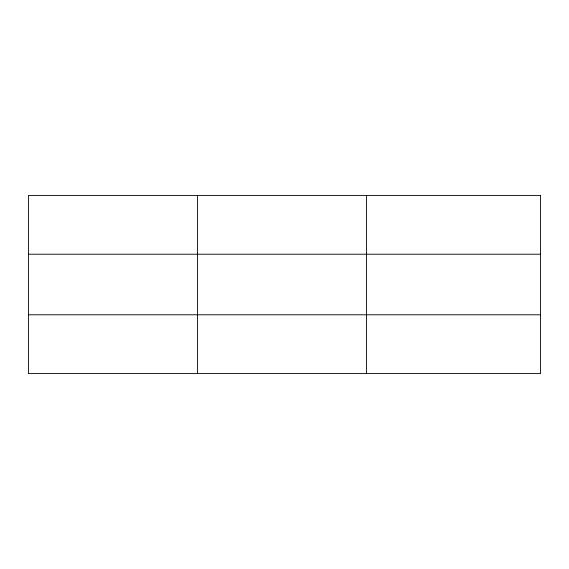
<?xml version="1.0" encoding="UTF-8"?>
<svg xmlns="http://www.w3.org/2000/svg" width="569" height="569" viewBox="0 0 569 569"><rect width="100%" height="100%" fill="white"/><g stroke="black" fill="none" stroke-linecap="round" stroke-linejoin="round"><path stroke-width="0.85" d="M197.443 195.416L197.443 373.584M366.436 195.416L366.436 373.584M28.45 254.215L540.55 254.215M28.45 314.785L540.55 314.785M540.55 195.416L540.55 373.584L28.45 373.584L28.45 195.416L540.55 195.416"/></g></svg>
